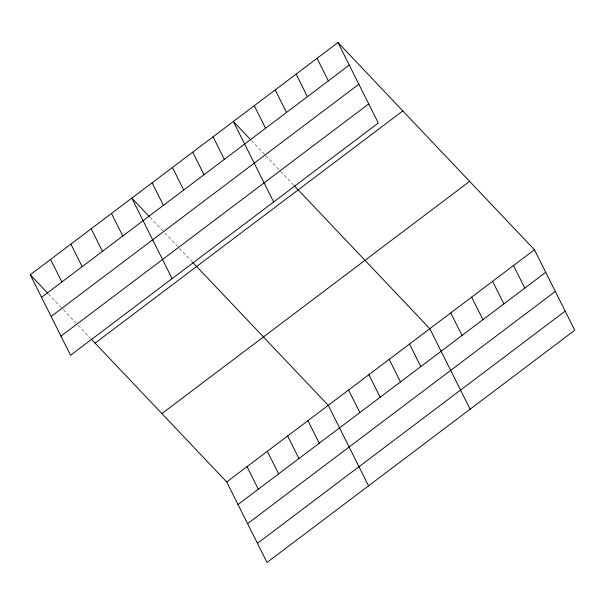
<?xml version="1.0" encoding="UTF-8"?>
<svg xmlns="http://www.w3.org/2000/svg" width="605" height="605" viewBox="0 0 605 605"><rect width="100%" height="100%" fill="white"/><g stroke="black" fill="none" stroke-linecap="round" stroke-linejoin="round"><path stroke-width="0.45" stroke-dasharray="3.02 2.27" d="M251.506 140.64L265.126 155.001M265.769 155.682L280.032 170.723M280.682 171.412L293.652 185.085M149.957 217.271L164.22 232.312M164.87 233.001L192.095 261.715M48.4 293.901L62.663 308.951M63.313 309.631L77.576 324.673M78.227 325.361L90.546 338.354"/><path stroke-width="0.91" d="M337.991 42.539L378.291 123.027L70.558 355.248L30.25 274.761L337.991 42.539L534.442 249.752L574.75 330.239L267.009 562.461L226.709 481.973L91.189 339.034M41.541 297.312L349.282 65.09M51.115 316.43L358.856 84.208M60.984 336.13L368.717 103.909M95.083 343.141L402.817 110.919M161.875 413.593L469.616 181.371M226.709 481.973L534.442 249.752M237.999 504.525L545.733 272.303M247.574 523.643L555.314 291.421M257.435 543.343L565.176 311.121M250.863 139.959L233.356 121.492L273.664 201.987M294.295 185.773L429.815 328.704L470.123 409.199M149.306 216.59L131.807 198.122L172.107 278.618M192.745 262.404L328.258 405.335L368.566 485.83M30.25 274.761L47.757 293.221M513.516 265.542L524.807 288.093M492.591 281.333L503.882 303.884M471.666 297.123L482.956 319.674M450.74 312.914L462.031 335.465M317.058 58.33L328.356 80.881M296.132 74.12L307.431 96.671M409.502 344.033L420.793 366.585M275.207 89.911L286.505 112.462M389.189 359.355L400.487 381.906M254.281 105.701L265.58 128.252M368.876 374.684L380.174 397.235M348.571 390.013L359.862 412.565M213.043 136.821L224.342 159.372M192.738 152.15L204.029 174.701M307.945 420.664L319.243 443.215M172.425 167.472L183.716 190.023M287.64 435.993L298.93 458.545M152.112 182.801L163.411 205.352M267.327 451.315L278.618 473.866M247.014 466.644L258.312 489.195M111.494 213.452L122.785 236.003M91.181 228.781L102.472 251.332M70.868 244.102L82.167 266.661M50.563 259.432L61.854 281.983"/></g></svg>
